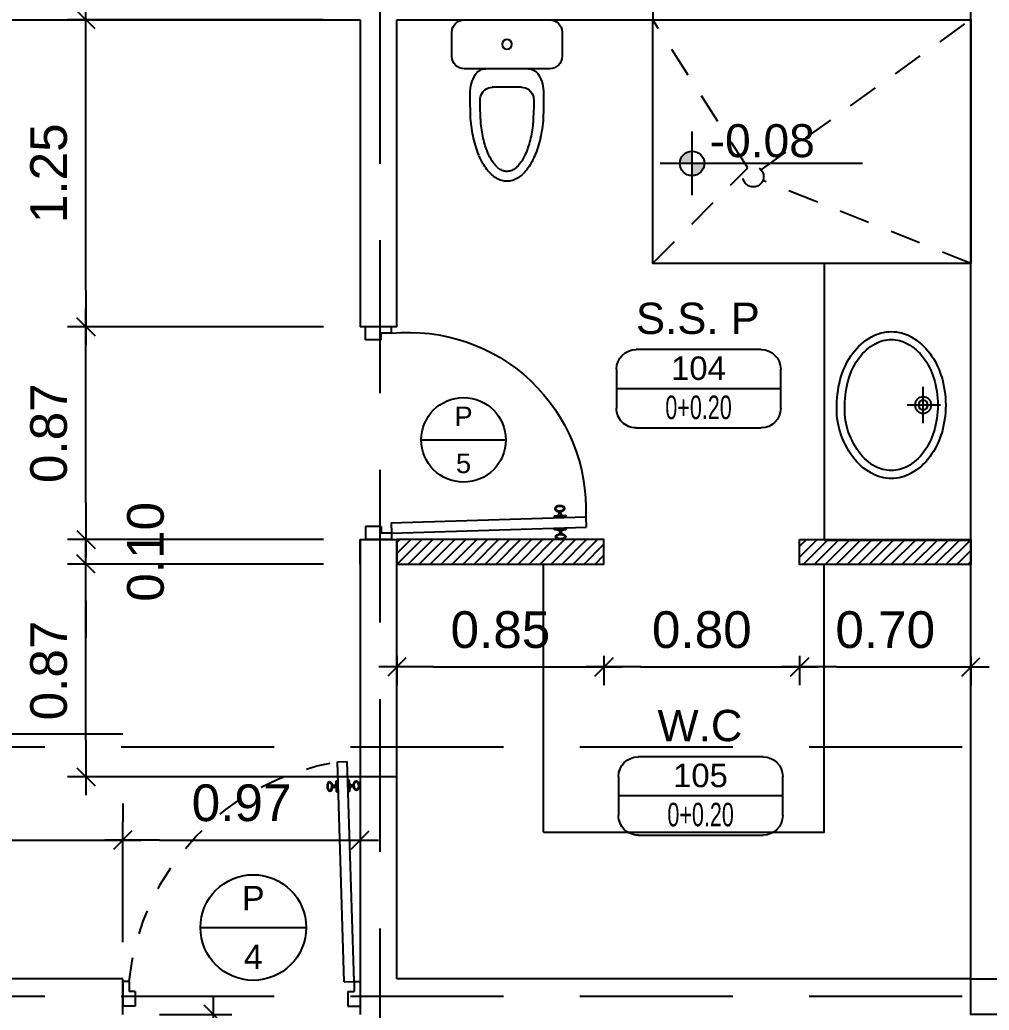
# Model space of a CAD drawing. Header units: millimetres. Extents: x 3 to 131, y 46 to 75.
# Drawn here: x 114.202 to 118.166, y 54.175 to 58.223 of the extents above; entities that cross this region are included whole.
import ezdxf
from ezdxf.enums import TextEntityAlignment as Align

# ---------------------------------------------------------------- set-up
doc = ezdxf.new("R2010")
doc.units = ezdxf.units.MM
doc.header["$LTSCALE"] = 0.5
for name, pattern in [('CENTER2', [28.575, 19.05, -3.175, 3.175, -3.175]), ('HIDDEN', [0.375, 0.25, -0.125]), ('HIDDEN2', [0.1875, 0.125, -0.0625]), ('PROYECCION', [19.05, 12.7, -6.35])]:
    doc.linetypes.add(name, pattern=pattern)
for name, color, linetype in [('AMBIENTE', 3, 'Continuous'), ('COTAS', 1, 'Continuous'), ('EJES', 251, 'CENTER2'), ('MUEBLE FIJO', 8, 'Continuous'), ('MUEBLES', 8, 'Continuous'), ('NIVELES', 1, 'Continuous'), ('pared', 5, 'Continuous'), ('Paredes', 5, 'Continuous'), ('Paredes Gypsum', 4, 'Continuous'), ('PUERTA', 2, 'Continuous'), ('PUERTAS', 1, 'Continuous'), ('SIMPUERTASYVENTANAS', 2, 'Continuous'), ('VENTANA', 2, 'Continuous')]:
    doc.layers.add(name, color=color, linetype=linetype)
doc.styles.add('A', font='arial.ttf')
doc.styles.add('arial', font='arial.ttf')
doc.styles.add('ROMANS', font='romans.shx')
doc.styles.add('Swis721', font='swissk.ttf')
doc.styles.add('Technical', font='', dxfattribs={"width": 0.8})
doc.styles.get('Technical').set_extended_font_data('Technical')
doc.dimstyles.new('DIM 75', dxfattribs={"dimscale": 0, "dimtxt": 0.15, "dimasz": 0.15, "dimexe": 0.075, "dimexo": 0.15, "dimgap": 0.075, "dimtad": 1, "dimzin": 0, "dimdsep": 46, "dimtxsty": 'ROMANS', "dimblk": 'COTA', "dimcen": 0.075, "dimdle": 0.075, "dimclrd": 256, "dimclre": 256, "dimclrt": 256, "dimaunit": 1, "dimadec": 0, "dimazin": 0, "dimtfac": 0.75, "dimtix": 1, "dimtmove": 2, "dimatfit": 3, "dimfxl": 0.075, "dimtvp": 1.5, "dimtolj": 1, "dimtzin": 0, "dimarcsym": 0})
pattern_1 = [(45, (111.66682, 0.552422), (-0.02245064, 0.02245064), [])]

# ---------------------------------------------------------------- blocks, each defined once
blk = doc.blocks.new('Puerta M-01')
at = {"layer": 'PUERTAS'}
for p, q in [((-0.1, 0.945), (-0.1, 0.97)), ((-0.1, 0.97), (0, 0.97)), ((-0.1, 0.945), (-0.06, 0.945)), ((-0.06, 0.92), (-0.06, 0.945)), ((0, 0.92), (0, 0.97)), ((-0.06, 0.92), (0, 0.92)), ((-0.9983, 0.0931), (-0.9996, 0.0532)), ((-0.0987, 0.065), (-0.9983, 0.0931)), ((-0.1, 0.025), (-0.9996, 0.0532)), ((-0.0987, 0.065), (-0.1, 0.025)), ((-0.06, 0.05), (0, 0.05)), ((-0.06, 0.05), (-0.06, 0.025)), ((0, 0.05), (0, 0)), ((-0.1, 0.025), (-0.1, 0)), ((-0.1, 0.025), (-0.06, 0.025)), ((-0.1, 0), (0, 0))]:
    blk.add_line(p, q, dxfattribs=at)
at = {"layer": 'PUERTAS', "color": 8}
for p, q in [((-0.9207, 0.0982), (-0.9209, 0.0907)), ((-0.8757, 0.0968), (-0.9207, 0.0982)), ((-0.8758, 0.0953), (-0.9207, 0.0967)), ((-0.9192, 0.0982), (-0.9194, 0.0907)), ((-0.8772, 0.0969), (-0.8775, 0.0894)), ((-0.8757, 0.0968), (-0.876, 0.0893)), ((-0.9224, 0.0432), (-0.9222, 0.0507)), ((-0.8774, 0.0433), (-0.9224, 0.0447)), ((-0.8774, 0.0418), (-0.9224, 0.0432)), ((-0.9209, 0.0432), (-0.9207, 0.0507)), ((-0.8789, 0.0419), (-0.8787, 0.0494)), ((-0.8774, 0.0418), (-0.8772, 0.0493))]:
    blk.add_line(p, q, dxfattribs=at)
at = {"layer": 'PUERTAS', "color": 8, "linetype": 'PROYECCION', "ltscale": 0.01}
blk.add_arc((0.007, -0.0674), 1.0181, 96.0344, 170.9251, dxfattribs=at)
at = {"layer": 'PUERTAS', "color": 8}
for centre, start, end in [((-0.9094, 0.1064), 277.6447, 57.4835), ((-0.8864, 0.1057), 118.9303, 258.7691), ((-0.9117, 0.0343), 298.9303, 78.7691), ((-0.8887, 0.0336), 97.6447, 237.4835)]:
    blk.add_arc(centre, 0.00868, start, end, dxfattribs=at)
blk.add_ellipse((-0.8974, 0.1242), major_axis=(0.0195, -0.0006), ratio=0.588672, dxfattribs=at)
at = {"layer": 'PUERTAS', "color": 8, "extrusion": (0, 0, -1)}
blk.add_ellipse((-0.9008, 0.0158), major_axis=(0.0195, -0.0006), ratio=0.588672, dxfattribs=at)
at = {"layer": 'PUERTAS', "color": 8}
for points in [[(-0.8794, 0.1237), (-0.8793, 0.1244), (-0.8795, 0.1251), (-0.8801, 0.1267), (-0.8806, 0.1275), (-0.8828, 0.1299), (-0.8852, 0.1315), (-0.8909, 0.1336), (-0.894, 0.1341), (-0.9001, 0.1343), (-0.9033, 0.134), (-0.9091, 0.1322), (-0.9116, 0.1308), (-0.9139, 0.1285), (-0.9145, 0.1278), (-0.9152, 0.1262), (-0.9154, 0.1255), (-0.9154, 0.1241), (-0.9153, 0.1233), (-0.9147, 0.1218), (-0.9142, 0.121), (-0.912, 0.1185), (-0.9096, 0.117), (-0.9038, 0.1149), (-0.9008, 0.1143), (-0.8946, 0.1141), (-0.8915, 0.1145), (-0.8857, 0.1162), (-0.8831, 0.1176), (-0.8808, 0.1199), (-0.8803, 0.1207), (-0.8796, 0.1222), (-0.8794, 0.123), (-0.8794, 0.1237)], [(-0.8809, 0.1237), (-0.8809, 0.1242), (-0.8809, 0.1247), (-0.8814, 0.1259), (-0.8818, 0.1266), (-0.8837, 0.1287), (-0.8859, 0.1301), (-0.8912, 0.1321), (-0.8942, 0.1326), (-0.9001, 0.1328), (-0.903, 0.1325), (-0.9085, 0.1309), (-0.9108, 0.1295), (-0.9128, 0.1276), (-0.9132, 0.1269), (-0.9138, 0.1258), (-0.9139, 0.1252), (-0.9139, 0.1242), (-0.9138, 0.1237), (-0.9133, 0.1225), (-0.9129, 0.1218), (-0.9111, 0.1198), (-0.9089, 0.1183), (-0.9035, 0.1163), (-0.9006, 0.1158), (-0.8947, 0.1157), (-0.8917, 0.116), (-0.8863, 0.1176), (-0.884, 0.1189), (-0.882, 0.1209), (-0.8815, 0.1215), (-0.881, 0.1227), (-0.8809, 0.1232), (-0.8809, 0.1237)], [(-0.8828, 0.0153), (-0.8828, 0.0146), (-0.8829, 0.0138), (-0.8837, 0.0123), (-0.8842, 0.0115), (-0.8865, 0.0092), (-0.889, 0.0078), (-0.8949, 0.0061), (-0.898, 0.0057), (-0.9042, 0.0059), (-0.9072, 0.0065), (-0.913, 0.0086), (-0.9154, 0.0101), (-0.9176, 0.0126), (-0.9181, 0.0134), (-0.9187, 0.0149), (-0.9188, 0.0157), (-0.9188, 0.0171), (-0.9186, 0.0178), (-0.9179, 0.0193), (-0.9173, 0.0201), (-0.915, 0.0224), (-0.9125, 0.0238), (-0.9066, 0.0256), (-0.9035, 0.0259), (-0.8974, 0.0257), (-0.8943, 0.0252), (-0.8886, 0.0231), (-0.8861, 0.0215), (-0.884, 0.0191), (-0.8835, 0.0183), (-0.8829, 0.0167), (-0.8827, 0.016), (-0.8828, 0.0153)], [(-0.8843, 0.0153), (-0.8843, 0.0148), (-0.8844, 0.0143), (-0.8849, 0.0131), (-0.8854, 0.0125), (-0.8874, 0.0105), (-0.8896, 0.0092), (-0.8951, 0.0076), (-0.8981, 0.0072), (-0.904, 0.0074), (-0.9069, 0.008), (-0.9123, 0.0099), (-0.9145, 0.0114), (-0.9163, 0.0134), (-0.9167, 0.0141), (-0.9172, 0.0153), (-0.9173, 0.0158), (-0.9173, 0.0168), (-0.9171, 0.0174), (-0.9166, 0.0185), (-0.9162, 0.0192), (-0.9142, 0.0211), (-0.9119, 0.0224), (-0.9064, 0.0241), (-0.9034, 0.0244), (-0.8976, 0.0242), (-0.8946, 0.0237), (-0.8893, 0.0217), (-0.8871, 0.0203), (-0.8852, 0.0182), (-0.8848, 0.0175), (-0.8843, 0.0163), (-0.8842, 0.0158), (-0.8843, 0.0153)]]:
    blk.add_open_spline(points, degree=3, knots=[0, 0, 0, 0, 0.261799, 0.261799, 0.523599, 0.523599, 1.047198, 1.047198, 1.570796, 1.570796, 2.094395, 2.094395, 2.617994, 2.617994, 2.879793, 2.879793, 3.141593, 3.141593, 3.403392, 3.403392, 3.665191, 3.665191, 4.18879, 4.18879, 4.712389, 4.712389, 5.235988, 5.235988, 5.759587, 5.759587, 6.021386, 6.021386, 6.283185, 6.283185, 6.283185, 6.283185], dxfattribs=at)
blk = doc.blocks.new('Puerta M-03')
at = {"layer": 'PUERTAS'}
for p, q in [((0.025, 0.1), (0.0485, 0.8496)), ((0.0884, 0.8484), (0.0485, 0.8496)), ((0.065, 0.0987), (0.0884, 0.8484)), ((0.025, 0.1), (0, 0.1)), ((0, 0.1), (0, 0)), ((0.065, 0.0987), (0.025, 0.1)), ((0.025, 0.1), (0.025, 0.06)), ((0.795, 0.1), (0.82, 0.1)), ((0.795, 0.1), (0.795, 0.06)), ((0.82, 0.1), (0.82, 0)), ((0.05, 0.06), (0.025, 0.06)), ((0.05, 0.06), (0.05, 0)), ((0.77, 0.06), (0.795, 0.06)), ((0.77, 0.06), (0.77, 0)), ((0.05, 0), (0, 0)), ((0.77, 0), (0.82, 0))]:
    blk.add_line(p, q, dxfattribs=at)
at = {"layer": 'PUERTAS', "color": 8}
for p, q in [((0.0372, 0.7285), (0.0386, 0.7734)), ((0.0385, 0.7719), (0.046, 0.7717)), ((0.0386, 0.7734), (0.0461, 0.7732)), ((0.0387, 0.7284), (0.0401, 0.7734)), ((0.0935, 0.7702), (0.086, 0.7705)), ((0.0936, 0.7717), (0.0861, 0.7719)), ((0.0906, 0.7268), (0.0921, 0.7718)), ((0.0921, 0.7267), (0.0936, 0.7717)), ((0.0372, 0.73), (0.0447, 0.7297)), ((0.0372, 0.7285), (0.0447, 0.7282)), ((0.0921, 0.7267), (0.0846, 0.727)), ((0.0922, 0.7282), (0.0847, 0.7285))]:
    blk.add_line(p, q, dxfattribs=at)
for centre, radius, start, end in [((0.1174, 0.168), 0.681, 354.2681, 92.4383), ((0.029, 0.7397), 0.00868, 7.6447, 147.4835), ((0.0297, 0.7627), 0.00868, 208.9303, 348.7691), ((0.101, 0.7375), 0.00868, 28.9303, 168.7691), ((0.1018, 0.7605), 0.00868, 187.6447, 327.4835)]:
    blk.add_arc(centre, radius, start, end, dxfattribs=at)
at = {"layer": 'PUERTAS', "color": 8, "extrusion": (0, 0, -1)}
blk.add_ellipse((0.0112, 0.7518), major_axis=(-0.0006, -0.0195), ratio=0.588672, dxfattribs=at)
at = {"layer": 'PUERTAS', "color": 8}
blk.add_ellipse((0.1196, 0.7484), major_axis=(-0.0006, -0.0195), ratio=0.588672, dxfattribs=at)
for points in [[(0.0106, 0.7338), (0.0099, 0.7338), (0.0092, 0.734), (0.0076, 0.7347), (0.0068, 0.7352), (0.0046, 0.7375), (0.0032, 0.7401), (0.0014, 0.7459), (0.0011, 0.749), (0.0013, 0.7552), (0.0018, 0.7583), (0.0039, 0.764), (0.0055, 0.7664), (0.0079, 0.7686), (0.0087, 0.7691), (0.0103, 0.7697), (0.011, 0.7698), (0.0124, 0.7698), (0.0132, 0.7696), (0.0147, 0.7689), (0.0155, 0.7683), (0.0178, 0.766), (0.0192, 0.7635), (0.0209, 0.7577), (0.0212, 0.7546), (0.021, 0.7484), (0.0205, 0.7453), (0.0184, 0.7396), (0.0169, 0.7372), (0.0144, 0.735), (0.0136, 0.7345), (0.012, 0.7339), (0.0113, 0.7338), (0.0106, 0.7338)], [(0.0106, 0.7353), (0.0101, 0.7353), (0.0096, 0.7354), (0.0084, 0.736), (0.0078, 0.7364), (0.0059, 0.7384), (0.0045, 0.7407), (0.0029, 0.7462), (0.0026, 0.7491), (0.0028, 0.755), (0.0033, 0.7579), (0.0052, 0.7633), (0.0067, 0.7655), (0.0088, 0.7674), (0.0094, 0.7678), (0.0106, 0.7682), (0.0112, 0.7683), (0.0122, 0.7683), (0.0127, 0.7682), (0.0139, 0.7676), (0.0145, 0.7672), (0.0165, 0.7652), (0.0178, 0.7629), (0.0194, 0.7574), (0.0197, 0.7545), (0.0196, 0.7486), (0.019, 0.7456), (0.0171, 0.7403), (0.0156, 0.7381), (0.0136, 0.7362), (0.0129, 0.7358), (0.0117, 0.7353), (0.0111, 0.7353), (0.0106, 0.7353)], [(0.119, 0.7304), (0.1197, 0.7304), (0.1204, 0.7305), (0.122, 0.7311), (0.1228, 0.7316), (0.1253, 0.7338), (0.1268, 0.7362), (0.1289, 0.7419), (0.1294, 0.745), (0.1296, 0.7512), (0.1293, 0.7543), (0.1276, 0.7601), (0.1262, 0.7626), (0.1239, 0.7649), (0.1231, 0.7655), (0.1216, 0.7662), (0.1208, 0.7664), (0.1194, 0.7664), (0.1187, 0.7663), (0.1171, 0.7657), (0.1163, 0.7652), (0.1139, 0.763), (0.1123, 0.7606), (0.1102, 0.7549), (0.1097, 0.7518), (0.1095, 0.7456), (0.1098, 0.7425), (0.1116, 0.7367), (0.113, 0.7342), (0.1152, 0.7318), (0.116, 0.7313), (0.1176, 0.7306), (0.1183, 0.7304), (0.119, 0.7304)], [(0.119, 0.7319), (0.1196, 0.7319), (0.1201, 0.7319), (0.1213, 0.7324), (0.122, 0.7328), (0.124, 0.7347), (0.1255, 0.7369), (0.1274, 0.7423), (0.128, 0.7452), (0.1281, 0.7511), (0.1278, 0.754), (0.1262, 0.7595), (0.1249, 0.7618), (0.1229, 0.7638), (0.1223, 0.7642), (0.1211, 0.7648), (0.1206, 0.7649), (0.1196, 0.7649), (0.119, 0.7648), (0.1178, 0.7644), (0.1172, 0.764), (0.1151, 0.7621), (0.1136, 0.7599), (0.1117, 0.7545), (0.1112, 0.7516), (0.111, 0.7457), (0.1113, 0.7427), (0.1129, 0.7373), (0.1142, 0.735), (0.1162, 0.733), (0.1168, 0.7326), (0.118, 0.732), (0.1185, 0.7319), (0.119, 0.7319)]]:
    blk.add_open_spline(points, degree=3, knots=[0, 0, 0, 0, 0.261799, 0.261799, 0.523599, 0.523599, 1.047198, 1.047198, 1.570796, 1.570796, 2.094395, 2.094395, 2.617994, 2.617994, 2.879793, 2.879793, 3.141593, 3.141593, 3.403392, 3.403392, 3.665191, 3.665191, 4.18879, 4.18879, 4.712389, 4.712389, 5.235988, 5.235988, 5.759587, 5.759587, 6.021386, 6.021386, 6.283185, 6.283185, 6.283185, 6.283185], dxfattribs=at)
blk = doc.blocks.new('LAVAMANOS CIR-05')
at = {"layer": 'MUEBLES'}
for p, q in [((0, 0.0704), (0, -0.0655)), ((-0.0741, 0), (0.0743, 0))]:
    blk.add_line(p, q, dxfattribs=at)
for radius in [0.0334, 0.0196]:
    blk.add_circle((0, 0), radius, dxfattribs=at)
for centre, radius, start, end in [((0, -0.3113), 0.4035, 90, 107.0645), ((0, -0.3113), 0.4035, 72.9355, 90), ((-0.0273, -0.2224), 0.3104, 107.0645, 126.5411), ((-0.0273, -0.2224), 0.2783, 107.0645, 126.5411), ((0, -0.3113), 0.3713, 90, 107.0645), ((0, -0.3113), 0.3713, 72.9355, 90), ((0.0273, -0.2224), 0.2783, 53.4589, 72.9355), ((0.0273, -0.2224), 0.3104, 53.4589, 72.9355), ((-0.0691, -0.166), 0.2402, 126.5411, 150.7975), ((-0.0691, -0.166), 0.2081, 126.5411, 150.7975), ((0.0691, -0.166), 0.2081, 29.2025, 53.4589), ((0.0691, -0.166), 0.2402, 29.2025, 53.4589), ((-0.1331, -0.1302), 0.1669, 150.7975, 180), ((-0.1331, -0.1302), 0.1347, 150.7975, 180), ((0.1331, -0.1302), 0.1347, 0, 29.2025), ((0.1331, -0.1302), 0.1669, 0, 29.2025), ((-0.1331, -0.1302), 0.1669, 180, 209.2025), ((-0.1331, -0.1302), 0.1347, 180, 209.2025), ((0.1331, -0.1302), 0.1347, 330.7975, 360), ((0.1331, -0.1302), 0.1669, 330.7975, 0), ((-0.0691, -0.0944), 0.2081, 209.2025, 233.4589), ((0.0691, -0.0944), 0.2081, 306.5411, 330.7975), ((-0.0691, -0.0944), 0.2402, 209.2025, 233.4589), ((0.0691, -0.0944), 0.2402, 306.5411, 330.7975), ((-0.0081, -0.0121), 0.3105, 233.4589, 252.9355), ((0.0273, -0.038), 0.2783, 287.0645, 306.5411), ((-0.0081, -0.0121), 0.3427, 233.4589, 252.9355), ((-0.0191, -0.0478), 0.2731, 252.9355, 273.7921), ((0, 0.051), 0.3713, 269.8438, 287.0645), ((0.0273, -0.038), 0.3104, 287.0645, 306.5411), ((-0.0191, -0.0478), 0.3053, 252.9355, 273.5827), ((0, 0.051), 0.4035, 270, 287.0645)]:
    blk.add_arc(centre, radius, start, end, dxfattribs=at)
blk = doc.blocks.new('INODORO-11')
at = {"layer": 'MUEBLES'}
for p, q in [((0.175, 0), (-0.175, 0)), ((-0.225, -0.05), (-0.225, -0.15)), ((0.225, -0.15), (0.225, -0.05)), ((-0.175, -0.2), (0.175, -0.2)), ((-0.0898, -0.2), (0.0902, -0.2)), ((-0.0598, -0.2757), (0.0602, -0.2757))]:
    blk.add_line(p, q, dxfattribs=at)
blk.add_circle((0.0002, -0.1), 0.02, dxfattribs=at)
for centre, radius, start, end in [((-0.175, -0.05), 0.05, 90, 180), ((0.175, -0.05), 0.05, 0, 90), ((-0.175, -0.15), 0.05, 180, 270), ((0.175, -0.15), 0.05, 270, 360), ((-0.0864, -0.25), 0.05, 90, 150.8611), ((0.0868, -0.25), 0.05, 30.8611, 90), ((0.0002, -0.3), 0.15, 150.287, 180), ((0.0002, -0.3), 0.15, 0, 30.287), ((-0.059, -0.3257), 0.05, 90, 167.9473), ((0.0593, -0.3257), 0.05, 12.0527, 90), ((3.3302, -0.3003), 3.48, 179.9943, 181.6818), ((0.0002, -0.3357), 0.11, 169.2881, 180), ((0.0002, -0.3357), 0.11, 360, 10.7119), ((-3.3298, -0.3003), 3.48, 358.3182, 0.0057), ((0.4999, -0.3358), 0.6097, 179.9872, 183.4375), ((-0.4995, -0.3358), 0.6097, 356.5625, 0.0128), ((0.4192, -0.3622), 0.5689, 184.0623, 188.3331), ((1.4944, -0.3147), 1.6042, 182.062, 184.2435), ((-1.4941, -0.3147), 1.6042, 355.7565, 357.938), ((-0.4188, -0.3622), 0.5689, 351.6669, 355.9377), ((0.3704, -0.3696), 0.5195, 188.3024, 192.701), ((0.4152, -0.3691), 0.5245, 187.0318, 190.7797), ((-0.4149, -0.3691), 0.5245, 349.2203, 352.9682), ((-0.37, -0.3696), 0.5195, 347.299, 351.6976), ((0.3041, -0.3846), 0.4516, 192.6948, 197.7539), ((0.3409, -0.3833), 0.4489, 190.7755, 195.1544), ((-0.3406, -0.3833), 0.4489, 344.8456, 349.2245), ((-0.3037, -0.3846), 0.4516, 342.2461, 347.3052), ((0.2322, -0.4079), 0.376, 197.706, 203.0764), ((0.2605, -0.4055), 0.3654, 195.0974, 199.7752), ((-0.2601, -0.4055), 0.3654, 340.2248, 344.9026), ((-0.2318, -0.4079), 0.376, 336.9236, 342.294), ((0.1595, -0.439), 0.297, 203.0641, 209.8578), ((0.1789, -0.4349), 0.2787, 199.7664, 205.8963), ((0.1107, -0.4684), 0.2028, 205.7913, 212.5896), ((-0.1104, -0.4684), 0.2028, 327.4104, 334.2087), ((-0.1785, -0.4349), 0.2787, 334.1037, 340.2336), ((-0.1592, -0.439), 0.297, 330.1422, 336.9359), ((0.0984, -0.4743), 0.2264, 209.7951, 217.2322), ((0.0562, -0.5033), 0.138, 212.5521, 222.5219), ((0.0224, -0.5343), 0.0922, 222.5154, 234.0265), ((-0.0221, -0.5343), 0.0922, 305.9735, 317.4846), ((-0.0558, -0.5033), 0.138, 317.4781, 327.4479), ((-0.0981, -0.4743), 0.2264, 322.7678, 330.2049), ((0.0501, -0.5112), 0.1657, 217.1909, 227.3362), ((0.0198, -0.5439), 0.1211, 227.4089, 238.7671), ((0.0048, -0.569), 0.0918, 238.6343, 253.5598), ((0.0053, -0.5582), 0.0628, 233.8508, 250.6621), ((0, -0.571), 0.0489, 251.5395, 270.1858), ((0.0003, -0.571), 0.0489, 269.8142, 288.4605), ((-0.005, -0.5582), 0.0628, 289.3379, 306.1492), ((-0.0045, -0.569), 0.0918, 286.4402, 301.3657), ((-0.0195, -0.5439), 0.1211, 301.2329, 312.5911), ((-0.0498, -0.5112), 0.1657, 312.6638, 322.8091), ((0, -0.5824), 0.0776, 254.1493, 270.1147), ((0.0003, -0.5824), 0.0776, 269.8853, 285.8507)]:
    blk.add_arc(centre, radius, start, end, dxfattribs=at)
blk = doc.blocks.new('Ambiente1')
at = {"color": 3}
for p, q in [((-0.01222, -0.289), (0.00376, -0.289)), ((-0.01472, -0.2965), (-0.01472, -0.2915)), ((0.00626, -0.2915), (0.00626, -0.2965)), ((-0.01472, -0.294), (0.00626, -0.294)), ((0.00376, -0.299), (-0.01222, -0.299))]:
    blk.add_line(p, q, dxfattribs=at)
for centre, start, end in [((-0.01222, -0.2915), 90, 180), ((0.00376, -0.2915), 0, 90), ((-0.01222, -0.2965), 180, 270), ((0.00376, -0.2965), 270, 0)]:
    blk.add_arc(centre, 0.0025, start, end, dxfattribs=at)
at = {"style": 'Swis721', "flags": 4}
for p in [(-0.00416, -0.28315), (-0.00416, -0.28765)]:
    blk.add_attdef('1', text='', height=0.003, dxfattribs=at).set_placement(p, align=Align.CENTER)
at = {"style": 'ROMANS', "width": 0.9, "flags": 4}
for p in [(-0.00423, -0.2915), (-0.00423, -0.2965)]:
    blk.add_attdef('1', text='', height=0.0024, dxfattribs=at).set_placement(p, align=Align.MIDDLE_CENTER)
blk = doc.blocks.new('A$C14F95152')
at = {"color": 2}
blk.add_line((-0.27, 0), (0.27, 0), dxfattribs=at)
blk.add_circle((0, 0), 0.27, dxfattribs=at)
at = {"color": 2, "style": 'ROMANS', "width": 1.3, "flags": 4}
blk.add_attdef('S', text='', height=0.12, dxfattribs=at).set_placement((0, 0.15), align=Align.MIDDLE_CENTER)
at = {"color": 2, "style": 'ROMANS', "width": 1.3}
blk.add_attdef('SIMBOLO', text='', height=0.12, dxfattribs=at).set_placement((0, -0.15), align=Align.MIDDLE_CENTER)
blk = doc.blocks.new('COTA')
at = {"color": 4}
blk.add_line((-0.247, -0.249), (0.247, 0.249), dxfattribs=at)
at = {"color": 1}
blk.add_line((-1.001, -0.001), (0.495, -0.001), dxfattribs=at)
blk = doc.blocks.new('*D117')
at = {"layer": 'COTAS', "lineweight": -2, "transparency": 16777216}
for p, q in [((111.6839, 55.1529), (111.6839, 54.7949)), ((114.6239, 54.4529), (114.6239, 54.9449)), ((111.8339, 54.8699), (114.4739, 54.8699))]:
    blk.add_line(p, q, dxfattribs=at)
at = {"layer": 'DEFPOINTS', "color": 0, "transparency": 16777216}
for p in [(111.6839, 55.3029), (114.6239, 54.8699), (114.6239, 54.3029)]:
    blk.add_point(p, dxfattribs=at)
at = {"layer": 'COTAS', "lineweight": -2, "transparency": 16777216, "xscale": 0.15, "yscale": 0.15, "zscale": 0.15, "rotation": 180}
blk.add_blockref('COTA', (111.6839, 54.8699), dxfattribs=at)
at = {"layer": 'COTAS', "lineweight": -2, "transparency": 16777216, "xscale": 0.15, "yscale": 0.15, "zscale": 0.15}
blk.add_blockref('COTA', (114.6239, 54.8699), dxfattribs=at)
at = {"layer": 'COTAS', "transparency": 16777216, "insert": (113.1539, 55.0215), "char_height": 0.15, "attachment_point": 5, "style": 'A'}
blk.add_mtext('\\A1;2.94', dxfattribs=at)
blk = doc.blocks.new('*D118')
at = {"layer": 'COTAS', "lineweight": -2, "transparency": 16777216}
for p, q in [((114.7739, 54.1578), (115.0689, 54.1578)), ((114.9939, 54.0078), (114.9939, 53.7278)), ((114.7739, 53.5778), (115.0689, 53.5778))]:
    blk.add_line(p, q, dxfattribs=at)
at = {"layer": 'DEFPOINTS', "color": 0, "transparency": 16777216}
for p in [(114.6239, 54.1578), (114.6239, 53.5778), (114.9939, 53.5778)]:
    blk.add_point(p, dxfattribs=at)
at = {"layer": 'COTAS', "lineweight": -2, "transparency": 16777216, "xscale": 0.15, "yscale": 0.15, "zscale": 0.15}
for p, rotation in [((114.9939, 54.1578), 90), ((114.9939, 53.5778), 270)]:
    blk.add_blockref('COTA', p, dxfattribs=dict(at, rotation=rotation))
at = {"layer": 'COTAS', "transparency": 16777216, "insert": (114.8423, 53.8678), "char_height": 0.15, "attachment_point": 5, "rotation": 90, "style": 'A'}
blk.add_mtext('\\A1;0.58', dxfattribs=at)
blk = doc.blocks.new('*D122')
at = {"layer": 'COTAS', "lineweight": -2, "transparency": 16777216}
for p, q in [((115.4439, 55.9983), (114.3974, 55.9983)), ((114.4724, 55.2782), (114.4724, 55.8483)), ((115.5897, 55.1282), (114.3974, 55.1282))]:
    blk.add_line(p, q, dxfattribs=at)
at = {"layer": 'DEFPOINTS', "color": 0, "transparency": 16777216}
for p in [(114.4724, 55.9983), (115.5939, 55.9983), (115.7397, 55.1282)]:
    blk.add_point(p, dxfattribs=at)
at = {"layer": 'COTAS', "lineweight": -2, "transparency": 16777216, "xscale": 0.15, "yscale": 0.15, "zscale": 0.15}
for p, rotation in [((114.4724, 55.9983), 90), ((114.4724, 55.1282), 270)]:
    blk.add_blockref('COTA', p, dxfattribs=dict(at, rotation=rotation))
at = {"layer": 'COTAS', "transparency": 16777216, "insert": (114.3208, 55.5633), "char_height": 0.15, "attachment_point": 5, "rotation": 90, "style": 'A'}
blk.add_mtext('\\A1;0.87', dxfattribs=at)
blk = doc.blocks.new('*D123')
at = {"layer": 'COTAS', "lineweight": -2, "transparency": 16777216}
for p, q in [((114.4724, 56.2484), (114.4724, 56.3984)), ((115.4439, 56.0984), (114.3974, 56.0984)), ((114.4724, 55.9983), (114.4724, 56.0984)), ((115.4439, 55.9983), (114.3974, 55.9983)), ((114.4724, 55.8483), (114.4724, 55.6983))]:
    blk.add_line(p, q, dxfattribs=at)
at = {"layer": 'DEFPOINTS', "color": 0, "transparency": 16777216}
for p in [(114.4724, 56.0984), (115.5939, 56.0984), (115.5939, 55.9983)]:
    blk.add_point(p, dxfattribs=at)
at = {"layer": 'COTAS', "lineweight": -2, "transparency": 16777216, "xscale": 0.15, "yscale": 0.15, "zscale": 0.15}
for p, rotation in [((114.4724, 56.0984), 270), ((114.4724, 55.9983), 90)]:
    blk.add_blockref('COTA', p, dxfattribs=dict(at, rotation=rotation))
at = {"layer": 'COTAS', "transparency": 16777216, "insert": (114.7169, 56.0483), "char_height": 0.15, "attachment_point": 5, "rotation": 90, "style": 'A'}
blk.add_mtext('\\A1;0.10', dxfattribs=at)
blk = doc.blocks.new('*D124')
at = {"layer": 'COTAS', "lineweight": -2, "transparency": 16777216}
for p, q in [((115.4439, 56.9682), (114.3974, 56.9682)), ((114.4724, 56.2484), (114.4724, 56.8182)), ((115.4439, 56.0984), (114.3974, 56.0984))]:
    blk.add_line(p, q, dxfattribs=at)
at = {"layer": 'DEFPOINTS', "color": 0, "transparency": 16777216}
for p in [(114.4724, 56.9682), (115.5939, 56.9682), (115.5939, 56.0984)]:
    blk.add_point(p, dxfattribs=at)
at = {"layer": 'COTAS', "lineweight": -2, "transparency": 16777216, "xscale": 0.15, "yscale": 0.15, "zscale": 0.15}
for p, rotation in [((114.4724, 56.9682), 90), ((114.4724, 56.0984), 270)]:
    blk.add_blockref('COTA', p, dxfattribs=dict(at, rotation=rotation))
at = {"layer": 'COTAS', "transparency": 16777216, "insert": (114.3208, 56.5333), "char_height": 0.15, "attachment_point": 5, "rotation": 90, "style": 'A'}
blk.add_mtext('\\A1;0.87', dxfattribs=at)
blk = doc.blocks.new('*D125')
at = {"layer": 'COTAS', "lineweight": -2, "transparency": 16777216}
for p, q in [((115.4439, 58.2229), (114.3974, 58.2229)), ((114.4724, 57.1182), (114.4724, 58.0729)), ((115.4439, 56.9682), (114.3974, 56.9682))]:
    blk.add_line(p, q, dxfattribs=at)
at = {"layer": 'DEFPOINTS', "color": 0, "transparency": 16777216}
for p in [(114.4724, 58.2229), (115.5939, 58.2229), (115.5939, 56.9682)]:
    blk.add_point(p, dxfattribs=at)
at = {"layer": 'COTAS', "lineweight": -2, "transparency": 16777216, "xscale": 0.15, "yscale": 0.15, "zscale": 0.15}
for p, rotation in [((114.4724, 58.2229), 90), ((114.4724, 56.9682), 270)]:
    blk.add_blockref('COTA', p, dxfattribs=dict(at, rotation=rotation))
at = {"layer": 'COTAS', "transparency": 16777216, "insert": (114.3208, 57.5956), "char_height": 0.15, "attachment_point": 5, "rotation": 90, "style": 'A'}
blk.add_mtext('\\A1;1.25', dxfattribs=at)
blk = doc.blocks.new('*D136')
at = {"layer": 'COTAS', "lineweight": -2, "transparency": 16777216}
for p, q in [((115.5939, 55.432), (115.5939, 54.7949)), ((114.6239, 55.0199), (114.6239, 54.9449)), ((114.7739, 54.8699), (115.4439, 54.8699))]:
    blk.add_line(p, q, dxfattribs=at)
at = {"layer": 'DEFPOINTS', "color": 0, "transparency": 16777216}
for p in [(115.5939, 55.582), (114.6239, 54.8699), (115.5939, 54.8699)]:
    blk.add_point(p, dxfattribs=at)
at = {"layer": 'COTAS', "lineweight": -2, "transparency": 16777216, "xscale": 0.15, "yscale": 0.15, "zscale": 0.15, "rotation": 180}
blk.add_blockref('COTA', (114.6239, 54.8699), dxfattribs=at)
at = {"layer": 'COTAS', "lineweight": -2, "transparency": 16777216, "xscale": 0.15, "yscale": 0.15, "zscale": 0.15}
blk.add_blockref('COTA', (115.5939, 54.8699), dxfattribs=at)
at = {"layer": 'COTAS', "transparency": 16777216, "insert": (115.1089, 55.0215), "char_height": 0.15, "attachment_point": 5, "style": 'A'}
blk.add_mtext('\\A1;0.97', dxfattribs=at)
blk = doc.blocks.new('simbols')
at = {"layer": 'EJES', "linetype": 'HIDDEN2', "ltscale": 10}
for p, q in [((4.0071, 63.3317), (4.0071, 48.6712)), ((17.6377, 54.6979), (-3.972, 54.6979)), ((17.6377, 53.6779), (-3.972, 53.6779))]:
    blk.add_line(p, q, dxfattribs=at)
blk = doc.blocks.new('NIVEL')
h = blk.add_hatch(color=1)
h.paths.add_polyline_path([(-0.001042, -0.000542, -0.414214), (0, 0.0005), (0, -0.000542)])
h.paths.add_polyline_path([(0.001042, -0.000542, -0.414214), (0, -0.001583), (0, -0.000542)])
at = {"color": 1}
for p, q in [((0, -0.00325), (0, 0.002167)), ((0.014537, -0.000542), (-0.002708, -0.000542))]:
    blk.add_line(p, q, dxfattribs=at)
at = {"color": 3}
blk.add_circle((0, -0.000542), 0.001042, dxfattribs=at)
at = {"color": 3, "style": 'ROMANS', "width": 1.5, "flags": 4}
blk.add_attdef('NIVEL', (0.001505, -0.000011), '', height=0.001333, dxfattribs=at)
blk = doc.blocks.new('*D106')
at = {"layer": 'COTAS', "lineweight": -2, "transparency": 16777216}
for p, q in [((115.7439, 55.6228), (115.7439, 55.5028)), ((116.5906, 55.6228), (116.5906, 55.5028)), ((115.8939, 55.5778), (116.4406, 55.5778))]:
    blk.add_line(p, q, dxfattribs=at)
at = {"layer": 'DEFPOINTS', "color": 0, "transparency": 16777216}
for p in [(115.7439, 55.7728), (116.5906, 55.7728), (116.5906, 55.5778)]:
    blk.add_point(p, dxfattribs=at)
at = {"layer": 'COTAS', "lineweight": -2, "transparency": 16777216, "xscale": 0.15, "yscale": 0.15, "zscale": 0.15, "rotation": 180}
blk.add_blockref('COTA', (115.7439, 55.5778), dxfattribs=at)
at = {"layer": 'COTAS', "lineweight": -2, "transparency": 16777216, "xscale": 0.15, "yscale": 0.15, "zscale": 0.15}
blk.add_blockref('COTA', (116.5906, 55.5778), dxfattribs=at)
at = {"layer": 'COTAS', "transparency": 16777216, "insert": (116.1672, 55.7294), "char_height": 0.15, "attachment_point": 5, "style": 'A'}
blk.add_mtext('\\A1;0.85', dxfattribs=at)
blk = doc.blocks.new('*D107')
at = {"layer": 'COTAS', "lineweight": -2, "transparency": 16777216}
for p, q in [((116.5906, 55.6228), (116.5906, 55.5028)), ((117.3906, 55.6228), (117.3906, 55.5028)), ((116.7406, 55.5778), (117.2406, 55.5778))]:
    blk.add_line(p, q, dxfattribs=at)
at = {"layer": 'DEFPOINTS', "color": 0, "transparency": 16777216}
for p in [(116.5906, 55.7728), (117.3906, 55.7728), (117.3906, 55.5778)]:
    blk.add_point(p, dxfattribs=at)
at = {"layer": 'COTAS', "lineweight": -2, "transparency": 16777216, "xscale": 0.15, "yscale": 0.15, "zscale": 0.15, "rotation": 180}
blk.add_blockref('COTA', (116.5906, 55.5778), dxfattribs=at)
at = {"layer": 'COTAS', "lineweight": -2, "transparency": 16777216, "xscale": 0.15, "yscale": 0.15, "zscale": 0.15}
blk.add_blockref('COTA', (117.3906, 55.5778), dxfattribs=at)
at = {"layer": 'COTAS', "transparency": 16777216, "insert": (116.9906, 55.7294), "char_height": 0.15, "attachment_point": 5, "style": 'A'}
blk.add_mtext('\\A1;0.80', dxfattribs=at)
blk = doc.blocks.new('*D108')
at = {"layer": 'COTAS', "lineweight": -2, "transparency": 16777216}
for p, q in [((117.3906, 55.6228), (117.3906, 55.5028)), ((118.0905, 55.6205), (118.0905, 55.5028)), ((117.5406, 55.5778), (117.9405, 55.5778))]:
    blk.add_line(p, q, dxfattribs=at)
at = {"layer": 'DEFPOINTS', "color": 0, "transparency": 16777216}
for p in [(117.3906, 55.7728), (118.0905, 55.7705), (118.0905, 55.5778)]:
    blk.add_point(p, dxfattribs=at)
at = {"layer": 'COTAS', "lineweight": -2, "transparency": 16777216, "xscale": 0.15, "yscale": 0.15, "zscale": 0.15, "rotation": 180}
blk.add_blockref('COTA', (117.3906, 55.5778), dxfattribs=at)
at = {"layer": 'COTAS', "lineweight": -2, "transparency": 16777216, "xscale": 0.15, "yscale": 0.15, "zscale": 0.15}
blk.add_blockref('COTA', (118.0905, 55.5778), dxfattribs=at)
at = {"layer": 'COTAS', "transparency": 16777216, "insert": (117.7406, 55.7294), "char_height": 0.15, "attachment_point": 5, "style": 'A'}
blk.add_mtext('\\A1;0.70', dxfattribs=at)

msp = doc.modelspace()

# ---------------------------------------------------------------- hatches: boundary and pattern name
at = {"layer": 'pared', "ltscale": 0.5}
h = msp.add_hatch(dxfattribs=at)
h.set_pattern_fill('ANSI31', color=8, scale=0.01, angle=360)
h.set_pattern_definition(pattern_1)
edge = h.paths.add_edge_path()
edge.add_line((116.5906, 56.0983), (116.4184, 56.0983))
edge.add_ellipse((116.4135, 56.1101), major_axis=(0.0207, 0.0006), ratio=0.588672, start_angle=251.1923, end_angle=282.7195, ccw=False)
edge.add_line((116.4072, 56.0983), (115.7439, 56.0983))
edge.add_line((115.7439, 56.0983), (115.7439, 55.9984))
edge.add_line((115.7439, 55.9984), (116.5906, 55.9984))
edge.add_line((116.5906, 55.9984), (116.5906, 56.0983))
h.paths.add_polyline_path([(118.0905, 56.0964), (117.4906, 56.0964), (117.3906, 56.0983), (117.3906, 55.9961), (118.0905, 55.9961)])
h.paths.add_polyline_path([(116.5906, 56.0983), (116.4184, 56.0983), (115.7439, 56.0983), (115.7439, 55.9984), (116.5906, 55.9984)], flags=17)
h = msp.add_hatch(dxfattribs=at)
h.set_pattern_fill('ANSI31', color=8, scale=0.01, angle=360)
h.set_pattern_definition(pattern_1)
edge = h.paths.add_edge_path()
edge.add_line((116.5906, 56.0983), (116.4184, 56.0983))
edge.add_ellipse((116.4135, 56.1101), major_axis=(0.0207, 0.0006), ratio=0.588672, start_angle=251.1923, end_angle=282.7195, ccw=False)
edge.add_line((116.4072, 56.0983), (115.7439, 56.0983))
edge.add_line((115.7439, 56.0983), (115.7439, 55.9984))
edge.add_line((115.7439, 55.9984), (116.5906, 55.9984))
edge.add_line((116.5906, 55.9984), (116.5906, 56.0983))

# ---------------------------------------------------------------- linework, layer by layer
at = {"layer": 'DEFPOINTS', "color": 3, "ltscale": 0.5}
msp.add_lwpolyline([(118.0905, 54.3029), (118.2405, 54.3029), (118.2405, 54.1578), (118.0905, 54.1578)], close=True, dxfattribs=at)
at = {"layer": 'MUEBLE FIJO', "ltscale": 0.5}
msp.add_line((116.3439, 54.9029), (116.3439, 55.9984), dxfattribs=at)
at = {"layer": 'MUEBLE FIJO'}
for points in [[(116.7905, 58.2229), (118.0902, 58.2229), (118.0902, 57.2275), (116.7905, 57.2275)], [(117.4906, 56.0964), (118.0902, 56.0964), (118.0902, 57.2275), (117.4905, 57.2275)]]:
    msp.add_lwpolyline(points, close=True, dxfattribs=at)
at = {"layer": 'MUEBLE FIJO', "ltscale": 0.5}
msp.add_lwpolyline([(116.3439, 54.9029), (117.4905, 54.9029), (117.4905, 55.9961)], dxfattribs=at)
at = {"layer": 'Paredes'}
for p, q in [((111.6839, 58.2229), (115.5939, 58.2229)), ((115.5939, 58.2229), (115.5939, 56.9682)), ((115.7439, 56.9681), (115.7439, 58.2229)), ((115.7439, 58.2229), (117.8142, 58.2229)), ((118.0905, 54.3029), (118.0905, 58.2229)), ((115.7439, 56.9681), (115.5939, 56.9682)), ((115.5939, 56.0984), (115.5939, 54.1578)), ((115.5939, 56.0984), (115.7439, 56.0983)), ((115.7439, 54.3029), (115.7439, 56.0983)), ((114.6239, 55.3029), (111.6839, 55.3029)), ((115.7439, 55.1282), (115.5939, 55.1283)), ((114.6239, 54.3029), (111.5339, 54.3029)), ((114.6239, 54.1578), (114.6239, 54.3029)), ((118.0905, 54.3029), (115.7439, 54.3029))]:
    msp.add_line(p, q, dxfattribs=at)
at = {"layer": 'Paredes Gypsum', "color": 3}
msp.add_line((115.5939, 55.9983), (115.5939, 56.0984), dxfattribs=at)
at = {"layer": 'Paredes Gypsum', "ltscale": 0.5}
for points in [[(115.7439, 55.9984), (116.5906, 55.9984), (116.5906, 56.0983), (115.7439, 56.0983)], [(117.3906, 56.0983), (118.0905, 56.0983), (118.0905, 55.9961), (117.3906, 55.9961)]]:
    msp.add_lwpolyline(points, close=True, dxfattribs=at)
at = {"layer": 'PUERTA', "color": 8, "linetype": 'HIDDEN'}
for points in [[(117.1781, 57.6176), (116.7905, 58.2229)], [(117.2328, 57.6097), (118.0902, 58.2229)], [(116.7905, 57.2278), (117.1781, 57.6176)], [(118.0902, 57.2275), (117.2401, 57.5663)]]:
    msp.add_lwpolyline(points, dxfattribs=at)
at = {"layer": 'PUERTA', "color": 251, "linetype": 'HIDDEN', "true_color": 0x636466}
msp.add_circle((117.2009, 57.582), 0.0423, dxfattribs=at)
at = {"layer": 'VENTANA'}
msp.add_lwpolyline([(116.7905, 58.3729), (116.7905, 58.2229), (118.0905, 58.2229), (118.0905, 58.3729), (116.7905, 58.3729)], dxfattribs=at)

# ---------------------------------------------------------------- block references
at = {"layer": 'AMBIENTE'}
ref = msp.add_blockref('Ambiente1', (116.842, 66.1229), dxfattribs=dict(at, xscale=-32.00000000000001, yscale=32, zscale=32, rotation=0.000456708896621194))
ref.add_attrib('1', '104', dxfattribs={"layer": '0', "height": 0.096, "rotation": 0.0005, "style": 'arial', "flags": 4}).set_placement((116.9769, 56.7989), align=Align.MIDDLE_CENTER)
ref.add_attrib('1', '0+0.20', dxfattribs={"layer": '0', "height": 0.096, "rotation": 0.0005, "style": 'Technical', "width": 0.8, "flags": 4}).set_placement((116.9773, 56.6389), align=Align.MIDDLE_CENTER)
ref.add_attrib('1', 'S.S. P', dxfattribs={"layer": '0', "height": 0.128, "rotation": 0.0005, "style": 'arial', "flags": 4}).set_placement((116.9746, 56.9388), align=Align.CENTER)
ref = msp.add_blockref('Ambiente1', (116.8503, 64.4584), dxfattribs=dict(at, xscale=-32.00000000000001, yscale=32, zscale=32, rotation=0.000456708896621194))
ref.add_attrib('1', '105', dxfattribs={"layer": '0', "height": 0.096, "rotation": 0.0005, "style": 'arial', "flags": 4}).set_placement((116.9852, 55.1344), align=Align.MIDDLE_CENTER)
ref.add_attrib('1', '0+0.20', dxfattribs={"layer": '0', "height": 0.096, "rotation": 0.0005, "style": 'Technical', "width": 0.8, "flags": 4}).set_placement((116.9857, 54.9744), align=Align.MIDDLE_CENTER)
ref.add_attrib('1', 'W.C', dxfattribs={"layer": '0', "height": 0.128, "rotation": 0.0005, "style": 'arial', "flags": 4}).set_placement((116.983, 55.2743), align=Align.CENTER)
at = {"layer": 'MUEBLES', "xscale": -1}
msp.add_blockref('INODORO-11', (116.194, 58.2229), dxfattribs=at)
at = {"layer": 'MUEBLES', "xscale": -1, "rotation": 270}
msp.add_blockref('LAVAMANOS CIR-05', (117.8955, 56.6483), dxfattribs=at)
at = {"layer": 'NIVELES'}
ref = msp.add_blockref('NIVEL', (116.9508, 57.6619), dxfattribs=dict(at, xscale=47.94361162974383, yscale=47.94361162974383, zscale=47.94361162974383))
ref.add_attrib('NIVEL', '-0.08', (117.0229, 57.6614), dxfattribs={"layer": '0', "color": 3, "height": 0.135, "style": 'arial', "flags": 4})
at = {"layer": 'Paredes'}
msp.add_blockref('simbols', (111.6668, 0.5524), dxfattribs=at)
at = {"layer": 'PUERTAS', "xscale": -1.06097, "yscale": 1.06097, "zscale": 1.06097, "rotation": 270}
msp.add_blockref('Puerta M-03', (115.6159, 56.0982), dxfattribs=at)
at = {"layer": 'PUERTAS', "xscale": -1, "rotation": 90}
msp.add_blockref('Puerta M-01', (115.5939, 54.1918), dxfattribs=at)
at = {"layer": 'SIMPUERTASYVENTANAS'}
ref = msp.add_blockref('A$C14F95152', (116.0164, 56.506), dxfattribs=dict(at, xscale=0.6400000000000001, yscale=0.6400000000000001, zscale=0.6400000000000001))
ref.add_attrib('S', 'P', dxfattribs={"layer": '0', "color": 2, "height": 0.08, "style": 'arial', "flags": 4}).set_placement((116.0164, 56.602), align=Align.MIDDLE_CENTER)
ref.add_attrib('SIMBOLO', '5', dxfattribs={"layer": '0', "color": 2, "height": 0.08, "style": 'arial'}).set_placement((116.0164, 56.41), align=Align.MIDDLE_CENTER)
ref = msp.add_blockref('A$C14F95152', (115.1567, 54.5127), dxfattribs=dict(at, xscale=0.8, yscale=0.8, zscale=0.8))
ref.add_attrib('S', 'P', dxfattribs={"layer": '0', "color": 2, "height": 0.1, "style": 'arial', "flags": 4}).set_placement((115.1567, 54.6327), align=Align.MIDDLE_CENTER)
ref.add_attrib('SIMBOLO', '4', dxfattribs={"layer": '0', "color": 2, "height": 0.1, "style": 'arial'}).set_placement((115.1567, 54.3927), align=Align.MIDDLE_CENTER)

# ---------------------------------------------------------------- dimensions: what is measured, and where the dimension line sits
at = {"layer": 'COTAS', "color": 3}
for base, p1, p2, picture, middle in [((114.4724, 58.2229), (115.5939, 56.9682), (115.5939, 58.2229), '*D125', (114.3208, 57.5956)), ((114.4724, 56.9682), (115.5939, 56.0984), (115.5939, 56.9682), '*D124', (114.3208, 56.5333)), ((114.4724, 55.9983), (115.7397, 55.1282), (115.5939, 55.9983), '*D122', (114.3208, 55.5633)), ((114.9939, 53.5778), (114.6239, 54.1578), (114.6239, 53.5778), '*D118', (114.8423, 53.8678))]:
    dim = msp.add_linear_dim(base=base, p1=p1, p2=p2, angle=90, dimstyle='DIM 75', override={"dimscale": 1, "dimtxsty": 'A'}, dxfattribs=at)
    dim.commit()
    dim.dimension.update_dxf_attribs({"geometry": picture, "text_midpoint": middle})
dim = msp.add_linear_dim(base=(114.4724, 56.0984), p1=(115.5939, 55.9983), p2=(115.5939, 56.0984), angle=90, dimstyle='DIM 75', override={"dimscale": 1, "dimtxsty": 'A'}, dxfattribs=at)
dim.commit()
dim.dimension.update_dxf_attribs({"geometry": '*D123', "text_midpoint": (114.7169, 56.0483), "dimtype": 160})
for base, p1, p2, picture, middle in [((116.5906, 55.5778), (115.7439, 55.7728), (116.5906, 55.7728), '*D106', (116.1672, 55.7294)), ((117.3906, 55.5778), (116.5906, 55.7728), (117.3906, 55.7728), '*D107', (116.9906, 55.7294)), ((118.0905, 55.5778), (117.3906, 55.7728), (118.0905, 55.7705), '*D108', (117.7406, 55.7294)), ((115.5939, 54.8699), (114.6239, 54.8699), (115.5939, 55.582), '*D136', (115.1089, 55.0215)), ((114.6239, 54.8699), (111.6839, 55.3029), (114.6239, 54.3029), '*D117', (113.1539, 55.0215))]:
    dim = msp.add_linear_dim(base=base, p1=p1, p2=p2, dimstyle='DIM 75', override={"dimscale": 1, "dimtxsty": 'A'}, dxfattribs=at)
    dim.commit()
    dim.dimension.update_dxf_attribs({"geometry": picture, "text_midpoint": middle})

doc.saveas('drawing.dxf')
